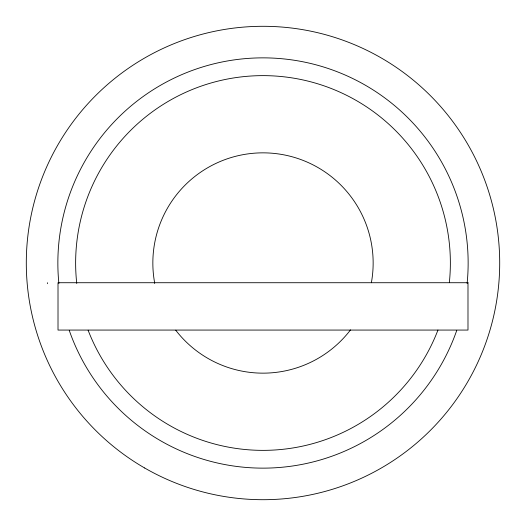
<?xml version="1.0" encoding="UTF-8"?>
<svg xmlns="http://www.w3.org/2000/svg" width="526" height="526" viewBox="0 0 526 526"><rect width="100%" height="100%" fill="white"/><g stroke="black" fill="none" stroke-linecap="round" stroke-linejoin="round"><path stroke-width="0.79" d="M154.631 282.725L154.631 283.1M47.386 282.725L47.386 283.692M58.886 283.501A205.14 205.14 0 0 1 263 57.86A205.14 205.14 0 0 1 467.114 283.501M456.739 330.433A205.14 205.14 0 0 1 69.261 330.433M76.757 283.481A187.368 187.368 0 0 1 262.507 75.632A187.368 187.368 0 0 1 449.349 282.501M437.954 330.065A187.368 187.368 0 0 1 88.112 330.229M154.697 283.106A110.151 110.151 0 0 1 262.803 152.849A110.151 110.151 0 0 1 371.369 282.725M350.507 329.901A110.151 110.151 0 0 1 175.73 330.21M467.989 282.725L58.011 282.725L58.011 330.065L467.989 330.065L467.989 282.725M144.65 467.989A236.7 236.7 0 0 0 499.7 263A236.7 236.7 0 0 0 144.65 58.011A236.7 236.7 0 0 0 144.65 467.989"/></g></svg>
